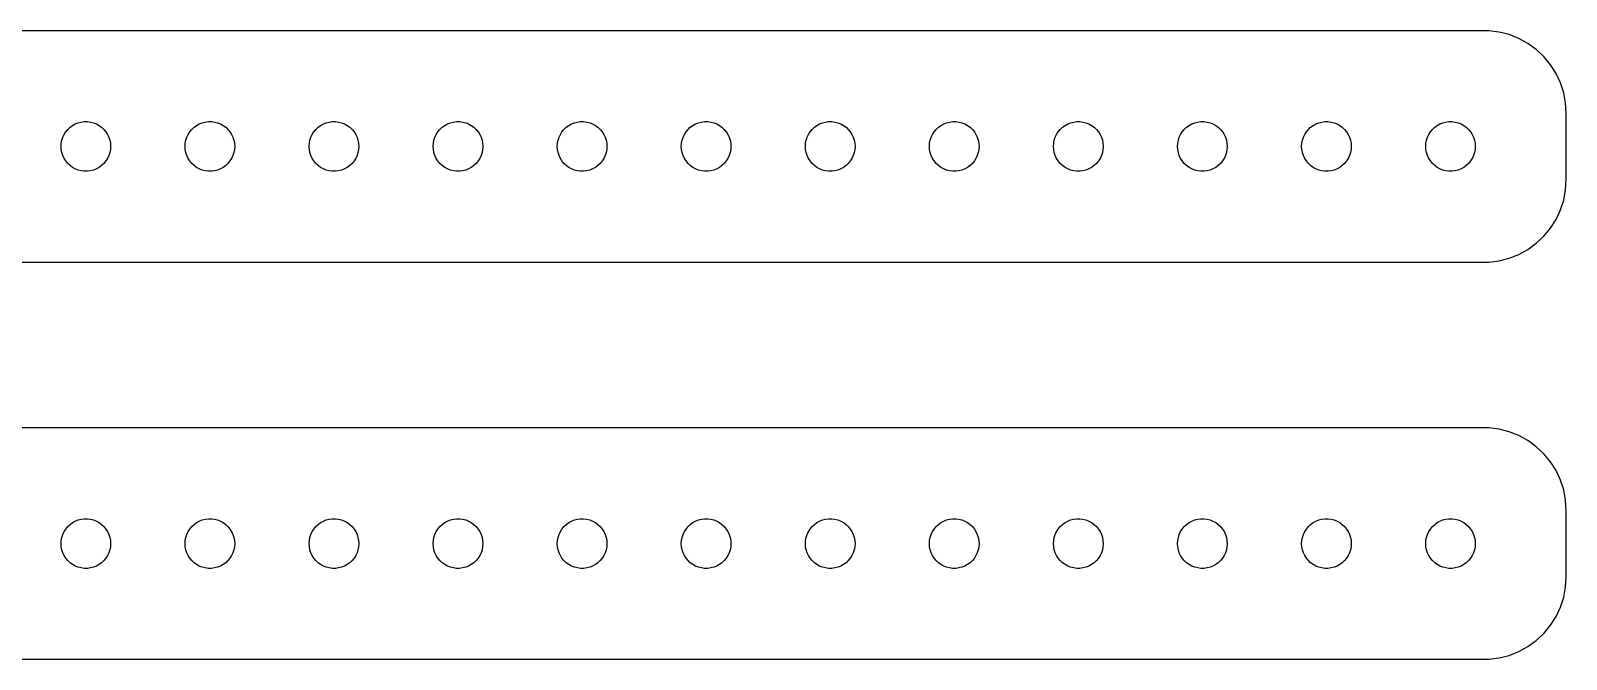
# Model space of a CAD drawing. Header units: metres. Extents: x -180 to 180, y 41 to 79.
# Drawn here: x 86.7 to 179.5, y 41 to 79 of the extents above; entities that cross this region are included whole.
import ezdxf

# ---------------------------------------------------------------- set-up
doc = ezdxf.new("R2010")
doc.units = ezdxf.units.M

msp = doc.modelspace()

# ---------------------------------------------------------------- linework, layer by layer
for p, q in [((174.814, 78.9901), (-174.814, 78.9901)), ((175.437, 78.9114), (174.814, 78.9901)), ((176.045, 78.7553), (175.437, 78.9114)), ((176.629, 78.5241), (176.045, 78.7553)), ((177.179, 78.2216), (176.629, 78.5241)), ((177.687, 77.8526), (177.179, 78.2216)), ((178.145, 77.4227), (177.687, 77.8526)), ((178.545, 76.9389), (178.145, 77.4227)), ((178.882, 76.4088), (178.545, 76.9389)), ((179.149, 75.8406), (178.882, 76.4088)), ((179.343, 75.2434), (179.149, 75.8406)), ((179.461, 74.6267), (179.343, 75.2434)), ((179.5, 74), (179.461, 74.6267)), ((89.1963, 73.2665), (89.3613, 73.3572)), ((89.3613, 73.3572), (89.5365, 73.4266)), ((89.5365, 73.4266), (89.7189, 73.4734)), ((89.7189, 73.4734), (89.9058, 73.497)), ((89.9058, 73.497), (90.0942, 73.497)), ((90.0942, 73.497), (90.2811, 73.4734)), ((90.2811, 73.4734), (90.4635, 73.4266)), ((90.4635, 73.4266), (90.6387, 73.3572)), ((90.6387, 73.3572), (90.8037, 73.2665)), ((96.6963, 73.2665), (96.8613, 73.3572)), ((96.8613, 73.3572), (97.0365, 73.4266)), ((97.0365, 73.4266), (97.2189, 73.4734)), ((97.2189, 73.4734), (97.4058, 73.497)), ((97.4058, 73.497), (97.5942, 73.497)), ((97.5942, 73.497), (97.7811, 73.4734)), ((97.7811, 73.4734), (97.9635, 73.4266)), ((97.9635, 73.4266), (98.1387, 73.3572)), ((98.1387, 73.3572), (98.3037, 73.2665)), ((104.196, 73.2665), (104.361, 73.3572)), ((104.361, 73.3572), (104.536, 73.4266)), ((104.536, 73.4266), (104.719, 73.4734)), ((104.719, 73.4734), (104.906, 73.497)), ((104.906, 73.497), (105.094, 73.497)), ((105.094, 73.497), (105.281, 73.4734)), ((105.281, 73.4734), (105.464, 73.4266)), ((105.464, 73.4266), (105.639, 73.3572)), ((105.639, 73.3572), (105.804, 73.2665)), ((111.696, 73.2665), (111.861, 73.3572)), ((111.861, 73.3572), (112.036, 73.4266)), ((112.036, 73.4266), (112.219, 73.4734)), ((112.219, 73.4734), (112.406, 73.497)), ((112.406, 73.497), (112.594, 73.497)), ((112.594, 73.497), (112.781, 73.4734)), ((112.781, 73.4734), (112.964, 73.4266)), ((112.964, 73.4266), (113.139, 73.3572)), ((113.139, 73.3572), (113.304, 73.2665)), ((119.196, 73.2665), (119.361, 73.3572)), ((119.361, 73.3572), (119.536, 73.4266)), ((119.536, 73.4266), (119.719, 73.4734)), ((119.719, 73.4734), (119.906, 73.497)), ((119.906, 73.497), (120.094, 73.497)), ((120.094, 73.497), (120.281, 73.4734)), ((120.281, 73.4734), (120.464, 73.4266)), ((120.464, 73.4266), (120.639, 73.3572)), ((120.639, 73.3572), (120.804, 73.2665)), ((126.696, 73.2665), (126.861, 73.3572)), ((126.861, 73.3572), (127.036, 73.4266)), ((127.036, 73.4266), (127.219, 73.4734)), ((127.219, 73.4734), (127.406, 73.497)), ((127.406, 73.497), (127.594, 73.497)), ((127.594, 73.497), (127.781, 73.4734)), ((127.781, 73.4734), (127.964, 73.4266)), ((127.964, 73.4266), (128.139, 73.3572)), ((128.139, 73.3572), (128.304, 73.2665)), ((134.196, 73.2665), (134.361, 73.3572)), ((134.361, 73.3572), (134.536, 73.4266)), ((134.536, 73.4266), (134.719, 73.4734)), ((134.719, 73.4734), (134.906, 73.497)), ((134.906, 73.497), (135.094, 73.497)), ((135.094, 73.497), (135.281, 73.4734)), ((135.281, 73.4734), (135.464, 73.4266)), ((135.464, 73.4266), (135.639, 73.3572)), ((135.639, 73.3572), (135.804, 73.2665)), ((141.696, 73.2665), (141.861, 73.3572)), ((141.861, 73.3572), (142.036, 73.4266)), ((142.036, 73.4266), (142.219, 73.4734)), ((142.219, 73.4734), (142.406, 73.497)), ((142.406, 73.497), (142.594, 73.497)), ((142.594, 73.497), (142.781, 73.4734)), ((142.781, 73.4734), (142.964, 73.4266)), ((142.964, 73.4266), (143.139, 73.3572)), ((143.139, 73.3572), (143.304, 73.2665)), ((149.196, 73.2665), (149.361, 73.3572)), ((149.361, 73.3572), (149.536, 73.4266)), ((149.536, 73.4266), (149.719, 73.4734)), ((149.719, 73.4734), (149.906, 73.497)), ((149.906, 73.497), (150.094, 73.497)), ((150.094, 73.497), (150.281, 73.4734)), ((150.281, 73.4734), (150.464, 73.4266)), ((150.464, 73.4266), (150.639, 73.3572)), ((150.639, 73.3572), (150.804, 73.2665)), ((156.696, 73.2665), (156.861, 73.3572)), ((156.861, 73.3572), (157.036, 73.4266)), ((157.036, 73.4266), (157.219, 73.4734)), ((157.219, 73.4734), (157.406, 73.497)), ((157.406, 73.497), (157.594, 73.497)), ((157.594, 73.497), (157.781, 73.4734)), ((157.781, 73.4734), (157.964, 73.4266)), ((157.964, 73.4266), (158.139, 73.3572)), ((158.139, 73.3572), (158.304, 73.2665)), ((164.196, 73.2665), (164.361, 73.3572)), ((164.361, 73.3572), (164.536, 73.4266)), ((164.536, 73.4266), (164.719, 73.4734)), ((164.719, 73.4734), (164.906, 73.497)), ((164.906, 73.497), (165.094, 73.497)), ((165.094, 73.497), (165.281, 73.4734)), ((165.281, 73.4734), (165.464, 73.4266)), ((165.464, 73.4266), (165.639, 73.3572)), ((165.639, 73.3572), (165.804, 73.2665)), ((171.696, 73.2665), (171.861, 73.3572)), ((171.861, 73.3572), (172.036, 73.4266)), ((172.036, 73.4266), (172.219, 73.4734)), ((172.219, 73.4734), (172.406, 73.497)), ((172.406, 73.497), (172.594, 73.497)), ((172.594, 73.497), (172.781, 73.4734)), ((172.781, 73.4734), (172.964, 73.4266)), ((172.964, 73.4266), (173.139, 73.3572)), ((173.139, 73.3572), (173.304, 73.2665)), ((179.5, 70), (179.5, 74)), ((88.5471, 72.373), (88.6053, 72.5522)), ((88.6053, 72.5522), (88.6855, 72.7226)), ((88.6855, 72.7226), (88.7865, 72.8817)), ((88.7865, 72.8817), (88.9065, 73.0268)), ((88.9065, 73.0268), (89.0439, 73.1558)), ((89.0439, 73.1558), (89.1963, 73.2665)), ((90.8037, 73.2665), (90.9561, 73.1558)), ((90.9561, 73.1558), (91.0934, 73.0268)), ((91.0934, 73.0268), (91.2135, 72.8817)), ((91.2135, 72.8817), (91.3145, 72.7226)), ((91.3145, 72.7226), (91.3947, 72.5522)), ((91.3947, 72.5522), (91.4529, 72.373)), ((96.0471, 72.373), (96.1053, 72.5522)), ((96.1053, 72.5522), (96.1855, 72.7226)), ((96.1855, 72.7226), (96.2865, 72.8817)), ((96.2865, 72.8817), (96.4065, 73.0268)), ((96.4065, 73.0268), (96.5439, 73.1558)), ((96.5439, 73.1558), (96.6963, 73.2665)), ((98.3037, 73.2665), (98.4561, 73.1558)), ((98.4561, 73.1558), (98.5934, 73.0268)), ((98.5934, 73.0268), (98.7135, 72.8817)), ((98.7135, 72.8817), (98.8145, 72.7226)), ((98.8145, 72.7226), (98.8947, 72.5522)), ((98.8947, 72.5522), (98.9529, 72.373)), ((103.547, 72.373), (103.605, 72.5522)), ((103.605, 72.5522), (103.686, 72.7226)), ((103.686, 72.7226), (103.786, 72.8817)), ((103.786, 72.8817), (103.907, 73.0268)), ((103.907, 73.0268), (104.044, 73.1558)), ((104.044, 73.1558), (104.196, 73.2665)), ((105.804, 73.2665), (105.956, 73.1558)), ((105.956, 73.1558), (106.093, 73.0268)), ((106.093, 73.0268), (106.214, 72.8817)), ((106.214, 72.8817), (106.314, 72.7226)), ((106.314, 72.7226), (106.395, 72.5522)), ((106.395, 72.5522), (106.453, 72.373)), ((111.047, 72.373), (111.105, 72.5522)), ((111.105, 72.5522), (111.186, 72.7226)), ((111.186, 72.7226), (111.286, 72.8817)), ((111.286, 72.8817), (111.407, 73.0268)), ((111.407, 73.0268), (111.544, 73.1558)), ((111.544, 73.1558), (111.696, 73.2665)), ((113.304, 73.2665), (113.456, 73.1558)), ((113.456, 73.1558), (113.593, 73.0268)), ((113.593, 73.0268), (113.714, 72.8817)), ((113.714, 72.8817), (113.814, 72.7226)), ((113.814, 72.7226), (113.895, 72.5522)), ((113.895, 72.5522), (113.953, 72.373)), ((118.547, 72.373), (118.605, 72.5522)), ((118.605, 72.5522), (118.686, 72.7226)), ((118.686, 72.7226), (118.786, 72.8817)), ((118.786, 72.8817), (118.907, 73.0268)), ((118.907, 73.0268), (119.044, 73.1558)), ((119.044, 73.1558), (119.196, 73.2665)), ((120.804, 73.2665), (120.956, 73.1558)), ((120.956, 73.1558), (121.093, 73.0268)), ((121.093, 73.0268), (121.214, 72.8817)), ((121.214, 72.8817), (121.314, 72.7226)), ((121.314, 72.7226), (121.395, 72.5522)), ((121.395, 72.5522), (121.453, 72.373)), ((126.047, 72.373), (126.105, 72.5522)), ((126.105, 72.5522), (126.186, 72.7226)), ((126.186, 72.7226), (126.286, 72.8817)), ((126.286, 72.8817), (126.407, 73.0268)), ((126.407, 73.0268), (126.544, 73.1558)), ((126.544, 73.1558), (126.696, 73.2665)), ((128.304, 73.2665), (128.456, 73.1558)), ((128.456, 73.1558), (128.593, 73.0268)), ((128.593, 73.0268), (128.714, 72.8817)), ((128.714, 72.8817), (128.814, 72.7226)), ((128.814, 72.7226), (128.895, 72.5522)), ((128.895, 72.5522), (128.953, 72.373)), ((133.547, 72.373), (133.605, 72.5522)), ((133.605, 72.5522), (133.686, 72.7226)), ((133.686, 72.7226), (133.786, 72.8817)), ((133.786, 72.8817), (133.907, 73.0268)), ((133.907, 73.0268), (134.044, 73.1558)), ((134.044, 73.1558), (134.196, 73.2665)), ((135.804, 73.2665), (135.956, 73.1558)), ((135.956, 73.1558), (136.093, 73.0268)), ((136.093, 73.0268), (136.214, 72.8817)), ((136.214, 72.8817), (136.314, 72.7226)), ((136.314, 72.7226), (136.395, 72.5522)), ((136.395, 72.5522), (136.453, 72.373)), ((141.047, 72.373), (141.105, 72.5522)), ((141.105, 72.5522), (141.186, 72.7226)), ((141.186, 72.7226), (141.286, 72.8817)), ((141.286, 72.8817), (141.407, 73.0268)), ((141.407, 73.0268), (141.544, 73.1558)), ((141.544, 73.1558), (141.696, 73.2665)), ((143.304, 73.2665), (143.456, 73.1558)), ((143.456, 73.1558), (143.593, 73.0268)), ((143.593, 73.0268), (143.714, 72.8817)), ((143.714, 72.8817), (143.814, 72.7226)), ((143.814, 72.7226), (143.895, 72.5522)), ((143.895, 72.5522), (143.953, 72.373)), ((148.547, 72.373), (148.605, 72.5522)), ((148.605, 72.5522), (148.686, 72.7226)), ((148.686, 72.7226), (148.786, 72.8817)), ((148.786, 72.8817), (148.907, 73.0268)), ((148.907, 73.0268), (149.044, 73.1558)), ((149.044, 73.1558), (149.196, 73.2665)), ((150.804, 73.2665), (150.956, 73.1558)), ((150.956, 73.1558), (151.093, 73.0268)), ((151.093, 73.0268), (151.214, 72.8817)), ((151.214, 72.8817), (151.314, 72.7226)), ((151.314, 72.7226), (151.395, 72.5522)), ((151.395, 72.5522), (151.453, 72.373)), ((156.047, 72.373), (156.105, 72.5522)), ((156.105, 72.5522), (156.186, 72.7226)), ((156.186, 72.7226), (156.286, 72.8817)), ((156.286, 72.8817), (156.407, 73.0268)), ((156.407, 73.0268), (156.544, 73.1558)), ((156.544, 73.1558), (156.696, 73.2665)), ((158.304, 73.2665), (158.456, 73.1558)), ((158.456, 73.1558), (158.593, 73.0268)), ((158.593, 73.0268), (158.714, 72.8817)), ((158.714, 72.8817), (158.814, 72.7226)), ((158.814, 72.7226), (158.895, 72.5522)), ((158.895, 72.5522), (158.953, 72.373)), ((163.547, 72.373), (163.605, 72.5522)), ((163.605, 72.5522), (163.686, 72.7226)), ((163.686, 72.7226), (163.786, 72.8817)), ((163.786, 72.8817), (163.907, 73.0268)), ((163.907, 73.0268), (164.044, 73.1558)), ((164.044, 73.1558), (164.196, 73.2665)), ((165.804, 73.2665), (165.956, 73.1558)), ((165.956, 73.1558), (166.093, 73.0268)), ((166.093, 73.0268), (166.214, 72.8817)), ((166.214, 72.8817), (166.314, 72.7226)), ((166.314, 72.7226), (166.395, 72.5522)), ((166.395, 72.5522), (166.453, 72.373)), ((171.047, 72.373), (171.105, 72.5522)), ((171.105, 72.5522), (171.186, 72.7226)), ((171.186, 72.7226), (171.286, 72.8817)), ((171.286, 72.8817), (171.407, 73.0268)), ((171.407, 73.0268), (171.544, 73.1558)), ((171.544, 73.1558), (171.696, 73.2665)), ((173.304, 73.2665), (173.456, 73.1558)), ((173.456, 73.1558), (173.593, 73.0268)), ((173.593, 73.0268), (173.714, 72.8817)), ((173.714, 72.8817), (173.814, 72.7226)), ((173.814, 72.7226), (173.895, 72.5522)), ((173.895, 72.5522), (173.953, 72.373)), ((88.5, 72), (88.5118, 72.188)), ((88.5118, 71.812), (88.5, 72)), ((88.5118, 72.188), (88.5471, 72.373)), ((88.5471, 71.627), (88.5118, 71.812)), ((88.6053, 71.4478), (88.5471, 71.627)), ((91.4529, 71.627), (91.3947, 71.4478)), ((91.4529, 72.373), (91.4882, 72.188)), ((91.4882, 71.812), (91.4529, 71.627)), ((91.4882, 72.188), (91.5, 72)), ((91.5, 72), (91.4882, 71.812)), ((96, 72), (96.0118, 72.188)), ((96.0118, 71.812), (96, 72)), ((96.0118, 72.188), (96.0471, 72.373)), ((96.0471, 71.627), (96.0118, 71.812)), ((96.1053, 71.4478), (96.0471, 71.627)), ((98.9529, 71.627), (98.8947, 71.4478)), ((98.9529, 72.373), (98.9882, 72.188)), ((98.9882, 71.812), (98.9529, 71.627)), ((98.9882, 72.188), (99, 72)), ((99, 72), (98.9882, 71.812)), ((103.5, 72), (103.512, 72.188)), ((103.512, 71.812), (103.5, 72)), ((103.512, 72.188), (103.547, 72.373)), ((103.547, 71.627), (103.512, 71.812)), ((103.605, 71.4478), (103.547, 71.627)), ((106.453, 71.627), (106.395, 71.4478)), ((106.453, 72.373), (106.488, 72.188)), ((106.488, 71.812), (106.453, 71.627)), ((106.488, 72.188), (106.5, 72)), ((106.5, 72), (106.488, 71.812)), ((111, 72), (111.012, 72.188)), ((111.012, 71.812), (111, 72)), ((111.012, 72.188), (111.047, 72.373)), ((111.047, 71.627), (111.012, 71.812)), ((111.105, 71.4478), (111.047, 71.627)), ((113.953, 71.627), (113.895, 71.4478)), ((113.953, 72.373), (113.988, 72.188)), ((113.988, 71.812), (113.953, 71.627)), ((113.988, 72.188), (114, 72)), ((114, 72), (113.988, 71.812)), ((118.5, 72), (118.512, 72.188)), ((118.512, 71.812), (118.5, 72)), ((118.512, 72.188), (118.547, 72.373)), ((118.547, 71.627), (118.512, 71.812)), ((118.605, 71.4478), (118.547, 71.627)), ((121.453, 71.627), (121.395, 71.4478)), ((121.453, 72.373), (121.488, 72.188)), ((121.488, 71.812), (121.453, 71.627)), ((121.488, 72.188), (121.5, 72)), ((121.5, 72), (121.488, 71.812)), ((126, 72), (126.012, 72.188)), ((126.012, 71.812), (126, 72)), ((126.012, 72.188), (126.047, 72.373)), ((126.047, 71.627), (126.012, 71.812)), ((126.105, 71.4478), (126.047, 71.627)), ((128.953, 71.627), (128.895, 71.4478)), ((128.953, 72.373), (128.988, 72.188)), ((128.988, 71.812), (128.953, 71.627)), ((128.988, 72.188), (129, 72)), ((129, 72), (128.988, 71.812)), ((133.5, 72), (133.512, 72.188)), ((133.512, 71.812), (133.5, 72)), ((133.512, 72.188), (133.547, 72.373)), ((133.547, 71.627), (133.512, 71.812)), ((133.605, 71.4478), (133.547, 71.627)), ((136.453, 71.627), (136.395, 71.4478)), ((136.453, 72.373), (136.488, 72.188)), ((136.488, 71.812), (136.453, 71.627)), ((136.488, 72.188), (136.5, 72)), ((136.5, 72), (136.488, 71.812)), ((141, 72), (141.012, 72.188)), ((141.012, 71.812), (141, 72)), ((141.012, 72.188), (141.047, 72.373)), ((141.047, 71.627), (141.012, 71.812)), ((141.105, 71.4478), (141.047, 71.627)), ((143.953, 71.627), (143.895, 71.4478)), ((143.953, 72.373), (143.988, 72.188)), ((143.988, 71.812), (143.953, 71.627)), ((143.988, 72.188), (144, 72)), ((144, 72), (143.988, 71.812)), ((148.5, 72), (148.512, 72.188)), ((148.512, 71.812), (148.5, 72)), ((148.512, 72.188), (148.547, 72.373)), ((148.547, 71.627), (148.512, 71.812)), ((148.605, 71.4478), (148.547, 71.627)), ((151.453, 71.627), (151.395, 71.4478)), ((151.453, 72.373), (151.488, 72.188)), ((151.488, 71.812), (151.453, 71.627)), ((151.488, 72.188), (151.5, 72)), ((151.5, 72), (151.488, 71.812)), ((156, 72), (156.012, 72.188)), ((156.012, 71.812), (156, 72)), ((156.012, 72.188), (156.047, 72.373)), ((156.047, 71.627), (156.012, 71.812)), ((156.105, 71.4478), (156.047, 71.627)), ((158.953, 71.627), (158.895, 71.4478)), ((158.953, 72.373), (158.988, 72.188)), ((158.988, 71.812), (158.953, 71.627)), ((158.988, 72.188), (159, 72)), ((159, 72), (158.988, 71.812)), ((163.5, 72), (163.512, 72.188)), ((163.512, 71.812), (163.5, 72)), ((163.512, 72.188), (163.547, 72.373)), ((163.547, 71.627), (163.512, 71.812)), ((163.605, 71.4478), (163.547, 71.627)), ((166.453, 71.627), (166.395, 71.4478)), ((166.453, 72.373), (166.488, 72.188)), ((166.488, 71.812), (166.453, 71.627)), ((166.488, 72.188), (166.5, 72)), ((166.5, 72), (166.488, 71.812)), ((171, 72), (171.012, 72.188)), ((171.012, 71.812), (171, 72)), ((171.012, 72.188), (171.047, 72.373)), ((171.047, 71.627), (171.012, 71.812)), ((171.105, 71.4478), (171.047, 71.627)), ((173.953, 71.627), (173.895, 71.4478)), ((173.953, 72.373), (173.988, 72.188)), ((173.988, 71.812), (173.953, 71.627)), ((173.988, 72.188), (174, 72)), ((174, 72), (173.988, 71.812)), ((88.6855, 71.2774), (88.6053, 71.4478)), ((88.7865, 71.1183), (88.6855, 71.2774)), ((88.9065, 70.9732), (88.7865, 71.1183)), ((89.0439, 70.8442), (88.9065, 70.9732)), ((89.1963, 70.7335), (89.0439, 70.8442)), ((89.3613, 70.6428), (89.1963, 70.7335)), ((89.5365, 70.5734), (89.3613, 70.6428)), ((89.7189, 70.5266), (89.5365, 70.5734)), ((90.4635, 70.5734), (90.2811, 70.5266)), ((90.6387, 70.6428), (90.4635, 70.5734)), ((90.8037, 70.7335), (90.6387, 70.6428)), ((90.9561, 70.8442), (90.8037, 70.7335)), ((91.0934, 70.9732), (90.9561, 70.8442)), ((91.2135, 71.1183), (91.0934, 70.9732)), ((91.3145, 71.2774), (91.2135, 71.1183)), ((91.3947, 71.4478), (91.3145, 71.2774)), ((96.1855, 71.2774), (96.1053, 71.4478)), ((96.2865, 71.1183), (96.1855, 71.2774)), ((96.4065, 70.9732), (96.2865, 71.1183)), ((96.5439, 70.8442), (96.4065, 70.9732)), ((96.6963, 70.7335), (96.5439, 70.8442)), ((96.8613, 70.6428), (96.6963, 70.7335)), ((97.0365, 70.5734), (96.8613, 70.6428)), ((97.2189, 70.5266), (97.0365, 70.5734)), ((97.9635, 70.5734), (97.7811, 70.5266)), ((98.1387, 70.6428), (97.9635, 70.5734)), ((98.3037, 70.7335), (98.1387, 70.6428)), ((98.4561, 70.8442), (98.3037, 70.7335)), ((98.5934, 70.9732), (98.4561, 70.8442)), ((98.7135, 71.1183), (98.5934, 70.9732)), ((98.8145, 71.2774), (98.7135, 71.1183)), ((98.8947, 71.4478), (98.8145, 71.2774)), ((103.686, 71.2774), (103.605, 71.4478)), ((103.786, 71.1183), (103.686, 71.2774)), ((103.907, 70.9732), (103.786, 71.1183)), ((104.044, 70.8442), (103.907, 70.9732)), ((104.196, 70.7335), (104.044, 70.8442)), ((104.361, 70.6428), (104.196, 70.7335)), ((104.536, 70.5734), (104.361, 70.6428)), ((104.719, 70.5266), (104.536, 70.5734)), ((105.464, 70.5734), (105.281, 70.5266)), ((105.639, 70.6428), (105.464, 70.5734)), ((105.804, 70.7335), (105.639, 70.6428)), ((105.956, 70.8442), (105.804, 70.7335)), ((106.093, 70.9732), (105.956, 70.8442)), ((106.214, 71.1183), (106.093, 70.9732)), ((106.314, 71.2774), (106.214, 71.1183)), ((106.395, 71.4478), (106.314, 71.2774)), ((111.186, 71.2774), (111.105, 71.4478)), ((111.286, 71.1183), (111.186, 71.2774)), ((111.407, 70.9732), (111.286, 71.1183)), ((111.544, 70.8442), (111.407, 70.9732)), ((111.696, 70.7335), (111.544, 70.8442)), ((111.861, 70.6428), (111.696, 70.7335)), ((112.036, 70.5734), (111.861, 70.6428)), ((112.219, 70.5266), (112.036, 70.5734)), ((112.964, 70.5734), (112.781, 70.5266)), ((113.139, 70.6428), (112.964, 70.5734)), ((113.304, 70.7335), (113.139, 70.6428)), ((113.456, 70.8442), (113.304, 70.7335)), ((113.593, 70.9732), (113.456, 70.8442)), ((113.714, 71.1183), (113.593, 70.9732)), ((113.814, 71.2774), (113.714, 71.1183)), ((113.895, 71.4478), (113.814, 71.2774)), ((118.686, 71.2774), (118.605, 71.4478)), ((118.786, 71.1183), (118.686, 71.2774)), ((118.907, 70.9732), (118.786, 71.1183)), ((119.044, 70.8442), (118.907, 70.9732)), ((119.196, 70.7335), (119.044, 70.8442)), ((119.361, 70.6428), (119.196, 70.7335)), ((119.536, 70.5734), (119.361, 70.6428)), ((119.719, 70.5266), (119.536, 70.5734)), ((120.464, 70.5734), (120.281, 70.5266)), ((120.639, 70.6428), (120.464, 70.5734)), ((120.804, 70.7335), (120.639, 70.6428)), ((120.956, 70.8442), (120.804, 70.7335)), ((121.093, 70.9732), (120.956, 70.8442)), ((121.214, 71.1183), (121.093, 70.9732)), ((121.314, 71.2774), (121.214, 71.1183)), ((121.395, 71.4478), (121.314, 71.2774)), ((126.186, 71.2774), (126.105, 71.4478)), ((126.286, 71.1183), (126.186, 71.2774)), ((126.407, 70.9732), (126.286, 71.1183)), ((126.544, 70.8442), (126.407, 70.9732)), ((126.696, 70.7335), (126.544, 70.8442)), ((126.861, 70.6428), (126.696, 70.7335)), ((127.036, 70.5734), (126.861, 70.6428)), ((127.219, 70.5266), (127.036, 70.5734)), ((127.964, 70.5734), (127.781, 70.5266)), ((128.139, 70.6428), (127.964, 70.5734)), ((128.304, 70.7335), (128.139, 70.6428)), ((128.456, 70.8442), (128.304, 70.7335)), ((128.593, 70.9732), (128.456, 70.8442)), ((128.714, 71.1183), (128.593, 70.9732)), ((128.814, 71.2774), (128.714, 71.1183)), ((128.895, 71.4478), (128.814, 71.2774)), ((133.686, 71.2774), (133.605, 71.4478)), ((133.786, 71.1183), (133.686, 71.2774)), ((133.907, 70.9732), (133.786, 71.1183)), ((134.044, 70.8442), (133.907, 70.9732)), ((134.196, 70.7335), (134.044, 70.8442)), ((134.361, 70.6428), (134.196, 70.7335)), ((134.536, 70.5734), (134.361, 70.6428)), ((134.719, 70.5266), (134.536, 70.5734)), ((135.464, 70.5734), (135.281, 70.5266)), ((135.639, 70.6428), (135.464, 70.5734)), ((135.804, 70.7335), (135.639, 70.6428)), ((135.956, 70.8442), (135.804, 70.7335)), ((136.093, 70.9732), (135.956, 70.8442)), ((136.214, 71.1183), (136.093, 70.9732)), ((136.314, 71.2774), (136.214, 71.1183)), ((136.395, 71.4478), (136.314, 71.2774)), ((141.186, 71.2774), (141.105, 71.4478)), ((141.286, 71.1183), (141.186, 71.2774)), ((141.407, 70.9732), (141.286, 71.1183)), ((141.544, 70.8442), (141.407, 70.9732)), ((141.696, 70.7335), (141.544, 70.8442)), ((141.861, 70.6428), (141.696, 70.7335)), ((142.036, 70.5734), (141.861, 70.6428)), ((142.219, 70.5266), (142.036, 70.5734)), ((142.964, 70.5734), (142.781, 70.5266)), ((143.139, 70.6428), (142.964, 70.5734)), ((143.304, 70.7335), (143.139, 70.6428)), ((143.456, 70.8442), (143.304, 70.7335)), ((143.593, 70.9732), (143.456, 70.8442)), ((143.714, 71.1183), (143.593, 70.9732)), ((143.814, 71.2774), (143.714, 71.1183)), ((143.895, 71.4478), (143.814, 71.2774)), ((148.686, 71.2774), (148.605, 71.4478)), ((148.786, 71.1183), (148.686, 71.2774)), ((148.907, 70.9732), (148.786, 71.1183)), ((149.044, 70.8442), (148.907, 70.9732)), ((149.196, 70.7335), (149.044, 70.8442)), ((149.361, 70.6428), (149.196, 70.7335)), ((149.536, 70.5734), (149.361, 70.6428)), ((149.719, 70.5266), (149.536, 70.5734)), ((150.464, 70.5734), (150.281, 70.5266)), ((150.639, 70.6428), (150.464, 70.5734)), ((150.804, 70.7335), (150.639, 70.6428)), ((150.956, 70.8442), (150.804, 70.7335)), ((151.093, 70.9732), (150.956, 70.8442)), ((151.214, 71.1183), (151.093, 70.9732)), ((151.314, 71.2774), (151.214, 71.1183)), ((151.395, 71.4478), (151.314, 71.2774)), ((156.186, 71.2774), (156.105, 71.4478)), ((156.286, 71.1183), (156.186, 71.2774)), ((156.407, 70.9732), (156.286, 71.1183)), ((156.544, 70.8442), (156.407, 70.9732)), ((156.696, 70.7335), (156.544, 70.8442)), ((156.861, 70.6428), (156.696, 70.7335)), ((157.036, 70.5734), (156.861, 70.6428)), ((157.219, 70.5266), (157.036, 70.5734)), ((157.964, 70.5734), (157.781, 70.5266)), ((158.139, 70.6428), (157.964, 70.5734)), ((158.304, 70.7335), (158.139, 70.6428)), ((158.456, 70.8442), (158.304, 70.7335)), ((158.593, 70.9732), (158.456, 70.8442)), ((158.714, 71.1183), (158.593, 70.9732)), ((158.814, 71.2774), (158.714, 71.1183)), ((158.895, 71.4478), (158.814, 71.2774)), ((163.686, 71.2774), (163.605, 71.4478)), ((163.786, 71.1183), (163.686, 71.2774)), ((163.907, 70.9732), (163.786, 71.1183)), ((164.044, 70.8442), (163.907, 70.9732)), ((164.196, 70.7335), (164.044, 70.8442)), ((164.361, 70.6428), (164.196, 70.7335)), ((164.536, 70.5734), (164.361, 70.6428)), ((164.719, 70.5266), (164.536, 70.5734)), ((165.464, 70.5734), (165.281, 70.5266)), ((165.639, 70.6428), (165.464, 70.5734)), ((165.804, 70.7335), (165.639, 70.6428)), ((165.956, 70.8442), (165.804, 70.7335)), ((166.093, 70.9732), (165.956, 70.8442)), ((166.214, 71.1183), (166.093, 70.9732)), ((166.314, 71.2774), (166.214, 71.1183)), ((166.395, 71.4478), (166.314, 71.2774)), ((171.186, 71.2774), (171.105, 71.4478)), ((171.286, 71.1183), (171.186, 71.2774)), ((171.407, 70.9732), (171.286, 71.1183)), ((171.544, 70.8442), (171.407, 70.9732)), ((171.696, 70.7335), (171.544, 70.8442)), ((171.861, 70.6428), (171.696, 70.7335)), ((172.036, 70.5734), (171.861, 70.6428)), ((172.219, 70.5266), (172.036, 70.5734)), ((172.964, 70.5734), (172.781, 70.5266)), ((173.139, 70.6428), (172.964, 70.5734)), ((173.304, 70.7335), (173.139, 70.6428)), ((173.456, 70.8442), (173.304, 70.7335)), ((173.593, 70.9732), (173.456, 70.8442)), ((173.714, 71.1183), (173.593, 70.9732)), ((173.814, 71.2774), (173.714, 71.1183)), ((173.895, 71.4478), (173.814, 71.2774)), ((89.9058, 70.503), (89.7189, 70.5266)), ((90.0942, 70.503), (89.9058, 70.503)), ((90.2811, 70.5266), (90.0942, 70.503)), ((97.4058, 70.503), (97.2189, 70.5266)), ((97.5942, 70.503), (97.4058, 70.503)), ((97.7811, 70.5266), (97.5942, 70.503)), ((104.906, 70.503), (104.719, 70.5266)), ((105.094, 70.503), (104.906, 70.503)), ((105.281, 70.5266), (105.094, 70.503)), ((112.406, 70.503), (112.219, 70.5266)), ((112.594, 70.503), (112.406, 70.503)), ((112.781, 70.5266), (112.594, 70.503)), ((119.906, 70.503), (119.719, 70.5266)), ((120.094, 70.503), (119.906, 70.503)), ((120.281, 70.5266), (120.094, 70.503)), ((127.406, 70.503), (127.219, 70.5266)), ((127.594, 70.503), (127.406, 70.503)), ((127.781, 70.5266), (127.594, 70.503)), ((134.906, 70.503), (134.719, 70.5266)), ((135.094, 70.503), (134.906, 70.503)), ((135.281, 70.5266), (135.094, 70.503)), ((142.406, 70.503), (142.219, 70.5266)), ((142.594, 70.503), (142.406, 70.503)), ((142.781, 70.5266), (142.594, 70.503)), ((149.906, 70.503), (149.719, 70.5266)), ((150.094, 70.503), (149.906, 70.503)), ((150.281, 70.5266), (150.094, 70.503)), ((157.406, 70.503), (157.219, 70.5266)), ((157.594, 70.503), (157.406, 70.503)), ((157.781, 70.5266), (157.594, 70.503)), ((164.906, 70.503), (164.719, 70.5266)), ((165.094, 70.503), (164.906, 70.503)), ((165.281, 70.5266), (165.094, 70.503)), ((172.406, 70.503), (172.219, 70.5266)), ((172.594, 70.503), (172.406, 70.503)), ((172.781, 70.5266), (172.594, 70.503)), ((179.461, 69.3733), (179.5, 70)), ((179.149, 68.1594), (179.343, 68.7566)), ((179.343, 68.7566), (179.461, 69.3733)), ((178.882, 67.5912), (179.149, 68.1594)), ((178.145, 66.5773), (178.545, 67.0611)), ((178.545, 67.0611), (178.882, 67.5912)), ((177.179, 65.7784), (177.687, 66.1474)), ((177.687, 66.1474), (178.145, 66.5773)), ((-174.814, 65.0099), (174.814, 65.0099)), ((174.814, 65.0099), (175.437, 65.0886)), ((175.437, 65.0886), (176.045, 65.2447)), ((176.045, 65.2447), (176.629, 65.4759)), ((176.629, 65.4759), (177.179, 65.7784)), ((174.814, 54.9901), (-174.814, 54.9901)), ((175.437, 54.9114), (174.814, 54.9901)), ((176.045, 54.7553), (175.437, 54.9114)), ((176.629, 54.5241), (176.045, 54.7553)), ((177.179, 54.2216), (176.629, 54.5241)), ((177.687, 53.8526), (177.179, 54.2216)), ((178.145, 53.4227), (177.687, 53.8526)), ((178.545, 52.9389), (178.145, 53.4227)), ((178.882, 52.4088), (178.545, 52.9389)), ((179.149, 51.8406), (178.882, 52.4088)), ((179.343, 51.2434), (179.149, 51.8406)), ((179.461, 50.6267), (179.343, 51.2434)), ((179.5, 50), (179.461, 50.6267)), ((89.0439, 49.1558), (89.1963, 49.2665)), ((89.1963, 49.2665), (89.3613, 49.3572)), ((89.3613, 49.3572), (89.5365, 49.4266)), ((89.5365, 49.4266), (89.7189, 49.4734)), ((89.7189, 49.4734), (89.9058, 49.497)), ((89.9058, 49.497), (90.0942, 49.497)), ((90.0942, 49.497), (90.2811, 49.4734)), ((90.2811, 49.4734), (90.4635, 49.4266)), ((90.4635, 49.4266), (90.6387, 49.3572)), ((90.6387, 49.3572), (90.8037, 49.2665)), ((90.8037, 49.2665), (90.9561, 49.1558)), ((96.5439, 49.1558), (96.6963, 49.2665)), ((96.6963, 49.2665), (96.8613, 49.3572)), ((96.8613, 49.3572), (97.0365, 49.4266)), ((97.0365, 49.4266), (97.2189, 49.4734)), ((97.2189, 49.4734), (97.4058, 49.497)), ((97.4058, 49.497), (97.5942, 49.497)), ((97.5942, 49.497), (97.7811, 49.4734)), ((97.7811, 49.4734), (97.9635, 49.4266)), ((97.9635, 49.4266), (98.1387, 49.3572)), ((98.1387, 49.3572), (98.3037, 49.2665)), ((98.3037, 49.2665), (98.4561, 49.1558)), ((104.044, 49.1558), (104.196, 49.2665)), ((104.196, 49.2665), (104.361, 49.3572)), ((104.361, 49.3572), (104.536, 49.4266)), ((104.536, 49.4266), (104.719, 49.4734)), ((104.719, 49.4734), (104.906, 49.497)), ((104.906, 49.497), (105.094, 49.497)), ((105.094, 49.497), (105.281, 49.4734)), ((105.281, 49.4734), (105.464, 49.4266)), ((105.464, 49.4266), (105.639, 49.3572)), ((105.639, 49.3572), (105.804, 49.2665)), ((105.804, 49.2665), (105.956, 49.1558)), ((111.544, 49.1558), (111.696, 49.2665)), ((111.696, 49.2665), (111.861, 49.3572)), ((111.861, 49.3572), (112.036, 49.4266)), ((112.036, 49.4266), (112.219, 49.4734)), ((112.219, 49.4734), (112.406, 49.497)), ((112.406, 49.497), (112.594, 49.497)), ((112.594, 49.497), (112.781, 49.4734)), ((112.781, 49.4734), (112.964, 49.4266)), ((112.964, 49.4266), (113.139, 49.3572)), ((113.139, 49.3572), (113.304, 49.2665)), ((113.304, 49.2665), (113.456, 49.1558)), ((119.044, 49.1558), (119.196, 49.2665)), ((119.196, 49.2665), (119.361, 49.3572)), ((119.361, 49.3572), (119.536, 49.4266)), ((119.536, 49.4266), (119.719, 49.4734)), ((119.719, 49.4734), (119.906, 49.497)), ((119.906, 49.497), (120.094, 49.497)), ((120.094, 49.497), (120.281, 49.4734)), ((120.281, 49.4734), (120.464, 49.4266)), ((120.464, 49.4266), (120.639, 49.3572)), ((120.639, 49.3572), (120.804, 49.2665)), ((120.804, 49.2665), (120.956, 49.1558)), ((126.544, 49.1558), (126.696, 49.2665)), ((126.696, 49.2665), (126.861, 49.3572)), ((126.861, 49.3572), (127.036, 49.4266)), ((127.036, 49.4266), (127.219, 49.4734)), ((127.219, 49.4734), (127.406, 49.497)), ((127.406, 49.497), (127.594, 49.497)), ((127.594, 49.497), (127.781, 49.4734)), ((127.781, 49.4734), (127.964, 49.4266)), ((127.964, 49.4266), (128.139, 49.3572)), ((128.139, 49.3572), (128.304, 49.2665)), ((128.304, 49.2665), (128.456, 49.1558)), ((134.044, 49.1558), (134.196, 49.2665)), ((134.196, 49.2665), (134.361, 49.3572)), ((134.361, 49.3572), (134.536, 49.4266)), ((134.536, 49.4266), (134.719, 49.4734)), ((134.719, 49.4734), (134.906, 49.497)), ((134.906, 49.497), (135.094, 49.497)), ((135.094, 49.497), (135.281, 49.4734)), ((135.281, 49.4734), (135.464, 49.4266)), ((135.464, 49.4266), (135.639, 49.3572)), ((135.639, 49.3572), (135.804, 49.2665)), ((135.804, 49.2665), (135.956, 49.1558)), ((141.544, 49.1558), (141.696, 49.2665)), ((141.696, 49.2665), (141.861, 49.3572)), ((141.861, 49.3572), (142.036, 49.4266)), ((142.036, 49.4266), (142.219, 49.4734)), ((142.219, 49.4734), (142.406, 49.497)), ((142.406, 49.497), (142.594, 49.497)), ((142.594, 49.497), (142.781, 49.4734)), ((142.781, 49.4734), (142.964, 49.4266)), ((142.964, 49.4266), (143.139, 49.3572)), ((143.139, 49.3572), (143.304, 49.2665)), ((143.304, 49.2665), (143.456, 49.1558)), ((149.044, 49.1558), (149.196, 49.2665)), ((149.196, 49.2665), (149.361, 49.3572)), ((149.361, 49.3572), (149.536, 49.4266)), ((149.536, 49.4266), (149.719, 49.4734)), ((149.719, 49.4734), (149.906, 49.497)), ((149.906, 49.497), (150.094, 49.497)), ((150.094, 49.497), (150.281, 49.4734)), ((150.281, 49.4734), (150.464, 49.4266)), ((150.464, 49.4266), (150.639, 49.3572)), ((150.639, 49.3572), (150.804, 49.2665)), ((150.804, 49.2665), (150.956, 49.1558)), ((156.544, 49.1558), (156.696, 49.2665)), ((156.696, 49.2665), (156.861, 49.3572)), ((156.861, 49.3572), (157.036, 49.4266)), ((157.036, 49.4266), (157.219, 49.4734)), ((157.219, 49.4734), (157.406, 49.497)), ((157.406, 49.497), (157.594, 49.497)), ((157.594, 49.497), (157.781, 49.4734)), ((157.781, 49.4734), (157.964, 49.4266)), ((157.964, 49.4266), (158.139, 49.3572)), ((158.139, 49.3572), (158.304, 49.2665)), ((158.304, 49.2665), (158.456, 49.1558)), ((164.044, 49.1558), (164.196, 49.2665)), ((164.196, 49.2665), (164.361, 49.3572)), ((164.361, 49.3572), (164.536, 49.4266)), ((164.536, 49.4266), (164.719, 49.4734)), ((164.719, 49.4734), (164.906, 49.497)), ((164.906, 49.497), (165.094, 49.497)), ((165.094, 49.497), (165.281, 49.4734)), ((165.281, 49.4734), (165.464, 49.4266)), ((165.464, 49.4266), (165.639, 49.3572)), ((165.639, 49.3572), (165.804, 49.2665)), ((165.804, 49.2665), (165.956, 49.1558)), ((171.544, 49.1558), (171.696, 49.2665)), ((171.696, 49.2665), (171.861, 49.3572)), ((171.861, 49.3572), (172.036, 49.4266)), ((172.036, 49.4266), (172.219, 49.4734)), ((172.219, 49.4734), (172.406, 49.497)), ((172.406, 49.497), (172.594, 49.497)), ((172.594, 49.497), (172.781, 49.4734)), ((172.781, 49.4734), (172.964, 49.4266)), ((172.964, 49.4266), (173.139, 49.3572)), ((173.139, 49.3572), (173.304, 49.2665)), ((173.304, 49.2665), (173.456, 49.1558)), ((179.5, 46), (179.5, 50)), ((88.5118, 48.188), (88.5471, 48.373)), ((88.5471, 48.373), (88.6053, 48.5522)), ((88.6053, 48.5522), (88.6855, 48.7226)), ((88.6855, 48.7226), (88.7865, 48.8817)), ((88.7865, 48.8817), (88.9065, 49.0268)), ((88.9065, 49.0268), (89.0439, 49.1558)), ((90.9561, 49.1558), (91.0934, 49.0268)), ((91.0934, 49.0268), (91.2135, 48.8817)), ((91.2135, 48.8817), (91.3145, 48.7226)), ((91.3145, 48.7226), (91.3947, 48.5522)), ((91.3947, 48.5522), (91.4529, 48.373)), ((91.4529, 48.373), (91.4882, 48.188)), ((96.0118, 48.188), (96.0471, 48.373)), ((96.0471, 48.373), (96.1053, 48.5522)), ((96.1053, 48.5522), (96.1855, 48.7226)), ((96.1855, 48.7226), (96.2865, 48.8817)), ((96.2865, 48.8817), (96.4065, 49.0268)), ((96.4065, 49.0268), (96.5439, 49.1558)), ((98.4561, 49.1558), (98.5934, 49.0268)), ((98.5934, 49.0268), (98.7135, 48.8817)), ((98.7135, 48.8817), (98.8145, 48.7226)), ((98.8145, 48.7226), (98.8947, 48.5522)), ((98.8947, 48.5522), (98.9529, 48.373)), ((98.9529, 48.373), (98.9882, 48.188)), ((103.512, 48.188), (103.547, 48.373)), ((103.547, 48.373), (103.605, 48.5522)), ((103.605, 48.5522), (103.686, 48.7226)), ((103.686, 48.7226), (103.786, 48.8817)), ((103.786, 48.8817), (103.907, 49.0268)), ((103.907, 49.0268), (104.044, 49.1558)), ((105.956, 49.1558), (106.093, 49.0268)), ((106.093, 49.0268), (106.214, 48.8817)), ((106.214, 48.8817), (106.314, 48.7226)), ((106.314, 48.7226), (106.395, 48.5522)), ((106.395, 48.5522), (106.453, 48.373)), ((106.453, 48.373), (106.488, 48.188)), ((111.012, 48.188), (111.047, 48.373)), ((111.047, 48.373), (111.105, 48.5522)), ((111.105, 48.5522), (111.186, 48.7226)), ((111.186, 48.7226), (111.286, 48.8817)), ((111.286, 48.8817), (111.407, 49.0268)), ((111.407, 49.0268), (111.544, 49.1558)), ((113.456, 49.1558), (113.593, 49.0268)), ((113.593, 49.0268), (113.714, 48.8817)), ((113.714, 48.8817), (113.814, 48.7226)), ((113.814, 48.7226), (113.895, 48.5522)), ((113.895, 48.5522), (113.953, 48.373)), ((113.953, 48.373), (113.988, 48.188)), ((118.512, 48.188), (118.547, 48.373)), ((118.547, 48.373), (118.605, 48.5522)), ((118.605, 48.5522), (118.686, 48.7226)), ((118.686, 48.7226), (118.786, 48.8817)), ((118.786, 48.8817), (118.907, 49.0268)), ((118.907, 49.0268), (119.044, 49.1558)), ((120.956, 49.1558), (121.093, 49.0268)), ((121.093, 49.0268), (121.214, 48.8817)), ((121.214, 48.8817), (121.314, 48.7226)), ((121.314, 48.7226), (121.395, 48.5522)), ((121.395, 48.5522), (121.453, 48.373)), ((121.453, 48.373), (121.488, 48.188)), ((126.012, 48.188), (126.047, 48.373)), ((126.047, 48.373), (126.105, 48.5522)), ((126.105, 48.5522), (126.186, 48.7226)), ((126.186, 48.7226), (126.286, 48.8817)), ((126.286, 48.8817), (126.407, 49.0268)), ((126.407, 49.0268), (126.544, 49.1558)), ((128.456, 49.1558), (128.593, 49.0268)), ((128.593, 49.0268), (128.714, 48.8817)), ((128.714, 48.8817), (128.814, 48.7226)), ((128.814, 48.7226), (128.895, 48.5522)), ((128.895, 48.5522), (128.953, 48.373)), ((128.953, 48.373), (128.988, 48.188)), ((133.512, 48.188), (133.547, 48.373)), ((133.547, 48.373), (133.605, 48.5522)), ((133.605, 48.5522), (133.686, 48.7226)), ((133.686, 48.7226), (133.786, 48.8817)), ((133.786, 48.8817), (133.907, 49.0268)), ((133.907, 49.0268), (134.044, 49.1558)), ((135.956, 49.1558), (136.093, 49.0268)), ((136.093, 49.0268), (136.214, 48.8817)), ((136.214, 48.8817), (136.314, 48.7226)), ((136.314, 48.7226), (136.395, 48.5522)), ((136.395, 48.5522), (136.453, 48.373)), ((136.453, 48.373), (136.488, 48.188)), ((141.012, 48.188), (141.047, 48.373)), ((141.047, 48.373), (141.105, 48.5522)), ((141.105, 48.5522), (141.186, 48.7226)), ((141.186, 48.7226), (141.286, 48.8817)), ((141.286, 48.8817), (141.407, 49.0268)), ((141.407, 49.0268), (141.544, 49.1558)), ((143.456, 49.1558), (143.593, 49.0268)), ((143.593, 49.0268), (143.714, 48.8817)), ((143.714, 48.8817), (143.814, 48.7226)), ((143.814, 48.7226), (143.895, 48.5522)), ((143.895, 48.5522), (143.953, 48.373)), ((143.953, 48.373), (143.988, 48.188)), ((148.512, 48.188), (148.547, 48.373)), ((148.547, 48.373), (148.605, 48.5522)), ((148.605, 48.5522), (148.686, 48.7226)), ((148.686, 48.7226), (148.786, 48.8817)), ((148.786, 48.8817), (148.907, 49.0268)), ((148.907, 49.0268), (149.044, 49.1558)), ((150.956, 49.1558), (151.093, 49.0268)), ((151.093, 49.0268), (151.214, 48.8817)), ((151.214, 48.8817), (151.314, 48.7226)), ((151.314, 48.7226), (151.395, 48.5522)), ((151.395, 48.5522), (151.453, 48.373)), ((151.453, 48.373), (151.488, 48.188)), ((156.012, 48.188), (156.047, 48.373)), ((156.047, 48.373), (156.105, 48.5522)), ((156.105, 48.5522), (156.186, 48.7226)), ((156.186, 48.7226), (156.286, 48.8817)), ((156.286, 48.8817), (156.407, 49.0268)), ((156.407, 49.0268), (156.544, 49.1558)), ((158.456, 49.1558), (158.593, 49.0268)), ((158.593, 49.0268), (158.714, 48.8817)), ((158.714, 48.8817), (158.814, 48.7226)), ((158.814, 48.7226), (158.895, 48.5522)), ((158.895, 48.5522), (158.953, 48.373)), ((158.953, 48.373), (158.988, 48.188)), ((163.512, 48.188), (163.547, 48.373)), ((163.547, 48.373), (163.605, 48.5522)), ((163.605, 48.5522), (163.686, 48.7226)), ((163.686, 48.7226), (163.786, 48.8817)), ((163.786, 48.8817), (163.907, 49.0268)), ((163.907, 49.0268), (164.044, 49.1558)), ((165.956, 49.1558), (166.093, 49.0268)), ((166.093, 49.0268), (166.214, 48.8817)), ((166.214, 48.8817), (166.314, 48.7226)), ((166.314, 48.7226), (166.395, 48.5522)), ((166.395, 48.5522), (166.453, 48.373)), ((166.453, 48.373), (166.488, 48.188)), ((171.012, 48.188), (171.047, 48.373)), ((171.047, 48.373), (171.105, 48.5522)), ((171.105, 48.5522), (171.186, 48.7226)), ((171.186, 48.7226), (171.286, 48.8817)), ((171.286, 48.8817), (171.407, 49.0268)), ((171.407, 49.0268), (171.544, 49.1558)), ((173.456, 49.1558), (173.593, 49.0268)), ((173.593, 49.0268), (173.714, 48.8817)), ((173.714, 48.8817), (173.814, 48.7226)), ((173.814, 48.7226), (173.895, 48.5522)), ((173.895, 48.5522), (173.953, 48.373)), ((173.953, 48.373), (173.988, 48.188)), ((88.5, 48), (88.5118, 48.188)), ((88.5118, 47.812), (88.5, 48)), ((88.5471, 47.627), (88.5118, 47.812)), ((88.6053, 47.4478), (88.5471, 47.627)), ((88.6855, 47.2774), (88.6053, 47.4478)), ((91.3947, 47.4478), (91.3145, 47.2774)), ((91.4529, 47.627), (91.3947, 47.4478)), ((91.4882, 47.812), (91.4529, 47.627)), ((91.4882, 48.188), (91.5, 48)), ((91.5, 48), (91.4882, 47.812)), ((96, 48), (96.0118, 48.188)), ((96.0118, 47.812), (96, 48)), ((96.0471, 47.627), (96.0118, 47.812)), ((96.1053, 47.4478), (96.0471, 47.627)), ((96.1855, 47.2774), (96.1053, 47.4478)), ((98.8947, 47.4478), (98.8145, 47.2774)), ((98.9529, 47.627), (98.8947, 47.4478)), ((98.9882, 47.812), (98.9529, 47.627)), ((98.9882, 48.188), (99, 48)), ((99, 48), (98.9882, 47.812)), ((103.5, 48), (103.512, 48.188)), ((103.512, 47.812), (103.5, 48)), ((103.547, 47.627), (103.512, 47.812)), ((103.605, 47.4478), (103.547, 47.627)), ((103.686, 47.2774), (103.605, 47.4478)), ((106.395, 47.4478), (106.314, 47.2774)), ((106.453, 47.627), (106.395, 47.4478)), ((106.488, 47.812), (106.453, 47.627)), ((106.488, 48.188), (106.5, 48)), ((106.5, 48), (106.488, 47.812)), ((111, 48), (111.012, 48.188)), ((111.012, 47.812), (111, 48)), ((111.047, 47.627), (111.012, 47.812)), ((111.105, 47.4478), (111.047, 47.627)), ((111.186, 47.2774), (111.105, 47.4478)), ((113.895, 47.4478), (113.814, 47.2774)), ((113.953, 47.627), (113.895, 47.4478)), ((113.988, 47.812), (113.953, 47.627)), ((113.988, 48.188), (114, 48)), ((114, 48), (113.988, 47.812)), ((118.5, 48), (118.512, 48.188)), ((118.512, 47.812), (118.5, 48)), ((118.547, 47.627), (118.512, 47.812)), ((118.605, 47.4478), (118.547, 47.627)), ((118.686, 47.2774), (118.605, 47.4478)), ((121.395, 47.4478), (121.314, 47.2774)), ((121.453, 47.627), (121.395, 47.4478)), ((121.488, 47.812), (121.453, 47.627)), ((121.488, 48.188), (121.5, 48)), ((121.5, 48), (121.488, 47.812)), ((126, 48), (126.012, 48.188)), ((126.012, 47.812), (126, 48)), ((126.047, 47.627), (126.012, 47.812)), ((126.105, 47.4478), (126.047, 47.627)), ((126.186, 47.2774), (126.105, 47.4478)), ((128.895, 47.4478), (128.814, 47.2774)), ((128.953, 47.627), (128.895, 47.4478)), ((128.988, 47.812), (128.953, 47.627)), ((128.988, 48.188), (129, 48)), ((129, 48), (128.988, 47.812)), ((133.5, 48), (133.512, 48.188)), ((133.512, 47.812), (133.5, 48)), ((133.547, 47.627), (133.512, 47.812)), ((133.605, 47.4478), (133.547, 47.627)), ((133.686, 47.2774), (133.605, 47.4478)), ((136.395, 47.4478), (136.314, 47.2774)), ((136.453, 47.627), (136.395, 47.4478)), ((136.488, 47.812), (136.453, 47.627)), ((136.488, 48.188), (136.5, 48)), ((136.5, 48), (136.488, 47.812)), ((141, 48), (141.012, 48.188)), ((141.012, 47.812), (141, 48)), ((141.047, 47.627), (141.012, 47.812)), ((141.105, 47.4478), (141.047, 47.627)), ((141.186, 47.2774), (141.105, 47.4478)), ((143.895, 47.4478), (143.814, 47.2774)), ((143.953, 47.627), (143.895, 47.4478)), ((143.988, 47.812), (143.953, 47.627)), ((143.988, 48.188), (144, 48)), ((144, 48), (143.988, 47.812)), ((148.5, 48), (148.512, 48.188)), ((148.512, 47.812), (148.5, 48)), ((148.547, 47.627), (148.512, 47.812)), ((148.605, 47.4478), (148.547, 47.627)), ((148.686, 47.2774), (148.605, 47.4478)), ((151.395, 47.4478), (151.314, 47.2774)), ((151.453, 47.627), (151.395, 47.4478)), ((151.488, 47.812), (151.453, 47.627)), ((151.488, 48.188), (151.5, 48)), ((151.5, 48), (151.488, 47.812)), ((156, 48), (156.012, 48.188)), ((156.012, 47.812), (156, 48)), ((156.047, 47.627), (156.012, 47.812)), ((156.105, 47.4478), (156.047, 47.627)), ((156.186, 47.2774), (156.105, 47.4478)), ((158.895, 47.4478), (158.814, 47.2774)), ((158.953, 47.627), (158.895, 47.4478)), ((158.988, 47.812), (158.953, 47.627)), ((158.988, 48.188), (159, 48)), ((159, 48), (158.988, 47.812)), ((163.5, 48), (163.512, 48.188)), ((163.512, 47.812), (163.5, 48)), ((163.547, 47.627), (163.512, 47.812)), ((163.605, 47.4478), (163.547, 47.627)), ((163.686, 47.2774), (163.605, 47.4478)), ((166.395, 47.4478), (166.314, 47.2774)), ((166.453, 47.627), (166.395, 47.4478)), ((166.488, 47.812), (166.453, 47.627)), ((166.488, 48.188), (166.5, 48)), ((166.5, 48), (166.488, 47.812)), ((171, 48), (171.012, 48.188)), ((171.012, 47.812), (171, 48)), ((171.047, 47.627), (171.012, 47.812)), ((171.105, 47.4478), (171.047, 47.627)), ((171.186, 47.2774), (171.105, 47.4478)), ((173.895, 47.4478), (173.814, 47.2774)), ((173.953, 47.627), (173.895, 47.4478)), ((173.988, 47.812), (173.953, 47.627)), ((173.988, 48.188), (174, 48)), ((174, 48), (173.988, 47.812)), ((88.7865, 47.1183), (88.6855, 47.2774)), ((88.9065, 46.9732), (88.7865, 47.1183)), ((89.0439, 46.8442), (88.9065, 46.9732)), ((89.1963, 46.7335), (89.0439, 46.8442)), ((89.3613, 46.6428), (89.1963, 46.7335)), ((89.5365, 46.5734), (89.3613, 46.6428)), ((89.7189, 46.5266), (89.5365, 46.5734)), ((89.9058, 46.503), (89.7189, 46.5266)), ((90.0942, 46.503), (89.9058, 46.503)), ((90.2811, 46.5266), (90.0942, 46.503)), ((90.4635, 46.5734), (90.2811, 46.5266)), ((90.6387, 46.6428), (90.4635, 46.5734)), ((90.8037, 46.7335), (90.6387, 46.6428)), ((90.9561, 46.8442), (90.8037, 46.7335)), ((91.0934, 46.9732), (90.9561, 46.8442)), ((91.2135, 47.1183), (91.0934, 46.9732)), ((91.3145, 47.2774), (91.2135, 47.1183)), ((96.2865, 47.1183), (96.1855, 47.2774)), ((96.4065, 46.9732), (96.2865, 47.1183)), ((96.5439, 46.8442), (96.4065, 46.9732)), ((96.6963, 46.7335), (96.5439, 46.8442)), ((96.8613, 46.6428), (96.6963, 46.7335)), ((97.0365, 46.5734), (96.8613, 46.6428)), ((97.2189, 46.5266), (97.0365, 46.5734)), ((97.4058, 46.503), (97.2189, 46.5266)), ((97.5942, 46.503), (97.4058, 46.503)), ((97.7811, 46.5266), (97.5942, 46.503)), ((97.9635, 46.5734), (97.7811, 46.5266)), ((98.1387, 46.6428), (97.9635, 46.5734)), ((98.3037, 46.7335), (98.1387, 46.6428)), ((98.4561, 46.8442), (98.3037, 46.7335)), ((98.5934, 46.9732), (98.4561, 46.8442)), ((98.7135, 47.1183), (98.5934, 46.9732)), ((98.8145, 47.2774), (98.7135, 47.1183)), ((103.786, 47.1183), (103.686, 47.2774)), ((103.907, 46.9732), (103.786, 47.1183)), ((104.044, 46.8442), (103.907, 46.9732)), ((104.196, 46.7335), (104.044, 46.8442)), ((104.361, 46.6428), (104.196, 46.7335)), ((104.536, 46.5734), (104.361, 46.6428)), ((104.719, 46.5266), (104.536, 46.5734)), ((104.906, 46.503), (104.719, 46.5266)), ((105.094, 46.503), (104.906, 46.503)), ((105.281, 46.5266), (105.094, 46.503)), ((105.464, 46.5734), (105.281, 46.5266)), ((105.639, 46.6428), (105.464, 46.5734)), ((105.804, 46.7335), (105.639, 46.6428)), ((105.956, 46.8442), (105.804, 46.7335)), ((106.093, 46.9732), (105.956, 46.8442)), ((106.214, 47.1183), (106.093, 46.9732)), ((106.314, 47.2774), (106.214, 47.1183)), ((111.286, 47.1183), (111.186, 47.2774)), ((111.407, 46.9732), (111.286, 47.1183)), ((111.544, 46.8442), (111.407, 46.9732)), ((111.696, 46.7335), (111.544, 46.8442)), ((111.861, 46.6428), (111.696, 46.7335)), ((112.036, 46.5734), (111.861, 46.6428)), ((112.219, 46.5266), (112.036, 46.5734)), ((112.406, 46.503), (112.219, 46.5266)), ((112.594, 46.503), (112.406, 46.503)), ((112.781, 46.5266), (112.594, 46.503)), ((112.964, 46.5734), (112.781, 46.5266)), ((113.139, 46.6428), (112.964, 46.5734)), ((113.304, 46.7335), (113.139, 46.6428)), ((113.456, 46.8442), (113.304, 46.7335)), ((113.593, 46.9732), (113.456, 46.8442)), ((113.714, 47.1183), (113.593, 46.9732)), ((113.814, 47.2774), (113.714, 47.1183)), ((118.786, 47.1183), (118.686, 47.2774)), ((118.907, 46.9732), (118.786, 47.1183)), ((119.044, 46.8442), (118.907, 46.9732)), ((119.196, 46.7335), (119.044, 46.8442)), ((119.361, 46.6428), (119.196, 46.7335)), ((119.536, 46.5734), (119.361, 46.6428)), ((119.719, 46.5266), (119.536, 46.5734)), ((119.906, 46.503), (119.719, 46.5266)), ((120.094, 46.503), (119.906, 46.503)), ((120.281, 46.5266), (120.094, 46.503)), ((120.464, 46.5734), (120.281, 46.5266)), ((120.639, 46.6428), (120.464, 46.5734)), ((120.804, 46.7335), (120.639, 46.6428)), ((120.956, 46.8442), (120.804, 46.7335)), ((121.093, 46.9732), (120.956, 46.8442)), ((121.214, 47.1183), (121.093, 46.9732)), ((121.314, 47.2774), (121.214, 47.1183)), ((126.286, 47.1183), (126.186, 47.2774)), ((126.407, 46.9732), (126.286, 47.1183)), ((126.544, 46.8442), (126.407, 46.9732)), ((126.696, 46.7335), (126.544, 46.8442)), ((126.861, 46.6428), (126.696, 46.7335)), ((127.036, 46.5734), (126.861, 46.6428)), ((127.219, 46.5266), (127.036, 46.5734)), ((127.406, 46.503), (127.219, 46.5266)), ((127.594, 46.503), (127.406, 46.503)), ((127.781, 46.5266), (127.594, 46.503)), ((127.964, 46.5734), (127.781, 46.5266)), ((128.139, 46.6428), (127.964, 46.5734)), ((128.304, 46.7335), (128.139, 46.6428)), ((128.456, 46.8442), (128.304, 46.7335)), ((128.593, 46.9732), (128.456, 46.8442)), ((128.714, 47.1183), (128.593, 46.9732)), ((128.814, 47.2774), (128.714, 47.1183)), ((133.786, 47.1183), (133.686, 47.2774)), ((133.907, 46.9732), (133.786, 47.1183)), ((134.044, 46.8442), (133.907, 46.9732)), ((134.196, 46.7335), (134.044, 46.8442)), ((134.361, 46.6428), (134.196, 46.7335)), ((134.536, 46.5734), (134.361, 46.6428)), ((134.719, 46.5266), (134.536, 46.5734)), ((134.906, 46.503), (134.719, 46.5266)), ((135.094, 46.503), (134.906, 46.503)), ((135.281, 46.5266), (135.094, 46.503)), ((135.464, 46.5734), (135.281, 46.5266)), ((135.639, 46.6428), (135.464, 46.5734)), ((135.804, 46.7335), (135.639, 46.6428)), ((135.956, 46.8442), (135.804, 46.7335)), ((136.093, 46.9732), (135.956, 46.8442)), ((136.214, 47.1183), (136.093, 46.9732)), ((136.314, 47.2774), (136.214, 47.1183)), ((141.286, 47.1183), (141.186, 47.2774)), ((141.407, 46.9732), (141.286, 47.1183)), ((141.544, 46.8442), (141.407, 46.9732)), ((141.696, 46.7335), (141.544, 46.8442)), ((141.861, 46.6428), (141.696, 46.7335)), ((142.036, 46.5734), (141.861, 46.6428)), ((142.219, 46.5266), (142.036, 46.5734)), ((142.406, 46.503), (142.219, 46.5266)), ((142.594, 46.503), (142.406, 46.503)), ((142.781, 46.5266), (142.594, 46.503)), ((142.964, 46.5734), (142.781, 46.5266)), ((143.139, 46.6428), (142.964, 46.5734)), ((143.304, 46.7335), (143.139, 46.6428)), ((143.456, 46.8442), (143.304, 46.7335)), ((143.593, 46.9732), (143.456, 46.8442)), ((143.714, 47.1183), (143.593, 46.9732)), ((143.814, 47.2774), (143.714, 47.1183)), ((148.786, 47.1183), (148.686, 47.2774)), ((148.907, 46.9732), (148.786, 47.1183)), ((149.044, 46.8442), (148.907, 46.9732)), ((149.196, 46.7335), (149.044, 46.8442)), ((149.361, 46.6428), (149.196, 46.7335)), ((149.536, 46.5734), (149.361, 46.6428)), ((149.719, 46.5266), (149.536, 46.5734)), ((149.906, 46.503), (149.719, 46.5266)), ((150.094, 46.503), (149.906, 46.503)), ((150.281, 46.5266), (150.094, 46.503)), ((150.464, 46.5734), (150.281, 46.5266)), ((150.639, 46.6428), (150.464, 46.5734)), ((150.804, 46.7335), (150.639, 46.6428)), ((150.956, 46.8442), (150.804, 46.7335)), ((151.093, 46.9732), (150.956, 46.8442)), ((151.214, 47.1183), (151.093, 46.9732)), ((151.314, 47.2774), (151.214, 47.1183)), ((156.286, 47.1183), (156.186, 47.2774)), ((156.407, 46.9732), (156.286, 47.1183)), ((156.544, 46.8442), (156.407, 46.9732)), ((156.696, 46.7335), (156.544, 46.8442)), ((156.861, 46.6428), (156.696, 46.7335)), ((157.036, 46.5734), (156.861, 46.6428)), ((157.219, 46.5266), (157.036, 46.5734)), ((157.406, 46.503), (157.219, 46.5266)), ((157.594, 46.503), (157.406, 46.503)), ((157.781, 46.5266), (157.594, 46.503)), ((157.964, 46.5734), (157.781, 46.5266)), ((158.139, 46.6428), (157.964, 46.5734)), ((158.304, 46.7335), (158.139, 46.6428)), ((158.456, 46.8442), (158.304, 46.7335)), ((158.593, 46.9732), (158.456, 46.8442)), ((158.714, 47.1183), (158.593, 46.9732)), ((158.814, 47.2774), (158.714, 47.1183)), ((163.786, 47.1183), (163.686, 47.2774)), ((163.907, 46.9732), (163.786, 47.1183)), ((164.044, 46.8442), (163.907, 46.9732)), ((164.196, 46.7335), (164.044, 46.8442)), ((164.361, 46.6428), (164.196, 46.7335)), ((164.536, 46.5734), (164.361, 46.6428)), ((164.719, 46.5266), (164.536, 46.5734)), ((164.906, 46.503), (164.719, 46.5266)), ((165.094, 46.503), (164.906, 46.503)), ((165.281, 46.5266), (165.094, 46.503)), ((165.464, 46.5734), (165.281, 46.5266)), ((165.639, 46.6428), (165.464, 46.5734)), ((165.804, 46.7335), (165.639, 46.6428)), ((165.956, 46.8442), (165.804, 46.7335)), ((166.093, 46.9732), (165.956, 46.8442)), ((166.214, 47.1183), (166.093, 46.9732)), ((166.314, 47.2774), (166.214, 47.1183)), ((171.286, 47.1183), (171.186, 47.2774)), ((171.407, 46.9732), (171.286, 47.1183)), ((171.544, 46.8442), (171.407, 46.9732)), ((171.696, 46.7335), (171.544, 46.8442)), ((171.861, 46.6428), (171.696, 46.7335)), ((172.036, 46.5734), (171.861, 46.6428)), ((172.219, 46.5266), (172.036, 46.5734)), ((172.406, 46.503), (172.219, 46.5266)), ((172.594, 46.503), (172.406, 46.503)), ((172.781, 46.5266), (172.594, 46.503)), ((172.964, 46.5734), (172.781, 46.5266)), ((173.139, 46.6428), (172.964, 46.5734)), ((173.304, 46.7335), (173.139, 46.6428)), ((173.456, 46.8442), (173.304, 46.7335)), ((173.593, 46.9732), (173.456, 46.8442)), ((173.714, 47.1183), (173.593, 46.9732)), ((173.814, 47.2774), (173.714, 47.1183)), ((179.461, 45.3733), (179.5, 46)), ((179.149, 44.1594), (179.343, 44.7566)), ((179.343, 44.7566), (179.461, 45.3733)), ((178.882, 43.5912), (179.149, 44.1594)), ((178.145, 42.5773), (178.545, 43.0611)), ((178.545, 43.0611), (178.882, 43.5912)), ((176.629, 41.4759), (177.179, 41.7784)), ((177.179, 41.7784), (177.687, 42.1474)), ((177.687, 42.1474), (178.145, 42.5773)), ((-174.814, 41.0099), (174.814, 41.0099)), ((174.814, 41.0099), (175.437, 41.0886)), ((175.437, 41.0886), (176.045, 41.2447)), ((176.045, 41.2447), (176.629, 41.4759))]:
    msp.add_line(p, q)

doc.saveas('drawing.dxf')
